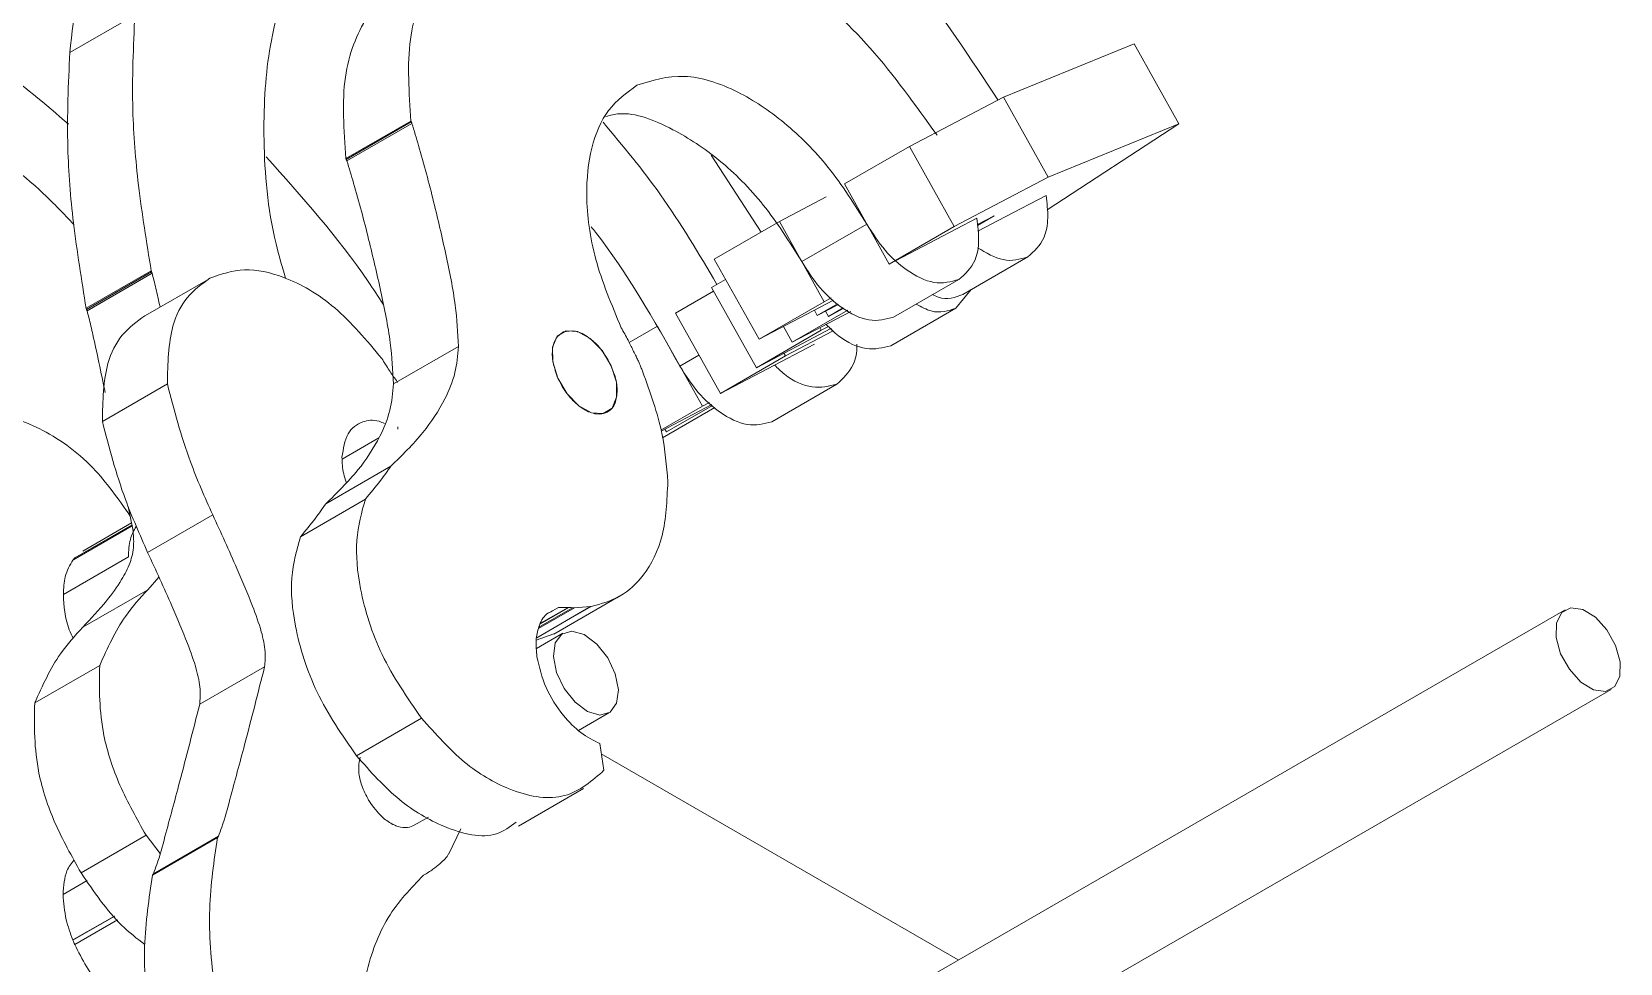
# Model space of a CAD drawing. Header units: inches. Extents: x 0 to 44.3, y 0 to 33.7.
# Drawn here: x 22.052 to 23.132, y 15.79 to 16.423 of the extents above; entities that cross this region are included whole.
import ezdxf

# ---------------------------------------------------------------- set-up
doc = ezdxf.new("R2010")
doc.units = ezdxf.units.IN
doc.header["$MEASUREMENT"] = 0

msp = doc.modelspace()

# ---------------------------------------------------------------- linework, layer by layer
at = {"color": 7, "linetype": 'Continuous', "lineweight": 15}
for p, q in [((22.0783, 16.4089), (22.1225, 16.4344)), ((22.8017, 16.4149), (22.7129, 16.3787)), ((22.8322, 16.3604), (22.8017, 16.4149)), ((22.7129, 16.3787), (22.649, 16.3451)), ((22.7434, 16.3241), (22.7129, 16.3787)), ((22.266, 16.3369), (22.3102, 16.3624)), ((22.2662, 16.3363), (22.3104, 16.3618)), ((22.2666, 16.3353), (22.3108, 16.3608)), ((22.3102, 16.3624), (22.3102, 16.3624)), ((22.7426, 16.302), (22.8322, 16.3604)), ((22.8322, 16.3604), (22.7434, 16.3241)), ((22.5482, 16.2869), (22.5143, 16.3392)), ((22.649, 16.3451), (22.6048, 16.3196)), ((22.6795, 16.2906), (22.649, 16.3451)), ((22.6353, 16.265), (22.6048, 16.3196)), ((22.7434, 16.3241), (22.6795, 16.2906)), ((22.5925, 16.3108), (22.5606, 16.2941)), ((22.7142, 16.2973), (22.7419, 16.3118)), ((22.5606, 16.2941), (22.5164, 16.2685)), ((22.5911, 16.2395), (22.5606, 16.2941)), ((22.6672, 16.2818), (22.6949, 16.2963)), ((22.6952, 16.2919), (22.7067, 16.298)), ((22.7067, 16.298), (22.6953, 16.2914)), ((22.6956, 16.2875), (22.7142, 16.2973)), ((22.5758, 16.2668), (22.62, 16.2923)), ((22.6795, 16.2906), (22.6353, 16.265)), ((22.6353, 16.265), (22.6672, 16.2818)), ((22.5469, 16.214), (22.5164, 16.2685)), ((22.6853, 16.2445), (22.7295, 16.27)), ((22.0894, 16.235), (22.1336, 16.2605)), ((22.0897, 16.2343), (22.1338, 16.2598)), ((22.09, 16.2334), (22.1342, 16.2589)), ((22.1723, 16.2547), (22.1281, 16.2292)), ((22.1336, 16.2605), (22.1336, 16.2605)), ((22.5241, 16.2547), (22.5144, 16.2491)), ((22.6383, 16.229), (22.6825, 16.2546)), ((22.5158, 16.2466), (22.49, 16.2317)), ((22.545, 16.1946), (22.5144, 16.2491)), ((22.5469, 16.214), (22.5975, 16.2406)), ((22.5959, 16.2421), (22.5911, 16.2395)), ((22.6911, 16.2479), (22.6806, 16.2351)), ((22.5205, 16.1771), (22.49, 16.2317)), ((22.5911, 16.2395), (22.5469, 16.214)), ((22.6071, 16.2338), (22.5694, 16.212)), ((22.5694, 16.212), (22.6091, 16.2329)), ((22.5864, 16.2301), (22.5844, 16.2337)), ((22.6002, 16.2381), (22.5864, 16.2301)), ((22.5864, 16.2301), (22.6007, 16.2377)), ((22.5939, 16.2295), (22.5919, 16.233)), ((22.6039, 16.2353), (22.5939, 16.2295)), ((22.5939, 16.2295), (22.6044, 16.235)), ((22.6364, 16.2096), (22.6806, 16.2351)), ((22.4777, 16.2229), (22.4585, 16.2118)), ((22.5083, 16.1684), (22.4777, 16.2229)), ((22.545, 16.1946), (22.5956, 16.2212)), ((22.5891, 16.2201), (22.545, 16.1946)), ((22.5694, 16.212), (22.5634, 16.2227)), ((22.5967, 16.2194), (22.5647, 16.2026)), ((22.5891, 16.2201), (22.5881, 16.2219)), ((22.594, 16.2226), (22.5891, 16.2201)), ((22.5967, 16.2194), (22.5957, 16.2212)), ((22.2984, 16.1836), (22.3426, 16.2091)), ((22.5205, 16.1771), (22.5844, 16.2107)), ((22.5647, 16.2026), (22.5205, 16.1771)), ((22.5647, 16.2026), (22.5637, 16.2044)), ((22.1446, 16.1836), (22.1004, 16.1581)), ((22.3011, 16.1846), (22.3003, 16.186)), ((22.5555, 16.1579), (22.5997, 16.1834)), ((22.5083, 16.1684), (22.4801, 16.1521)), ((22.4803, 16.1514), (22.5147, 16.1695)), ((22.4811, 16.1469), (22.5168, 16.1675)), ((22.5151, 16.169), (22.4838, 16.151)), ((22.5131, 16.1709), (22.5083, 16.1684)), ((22.3013, 16.1529), (22.3013, 16.1544)), ((22.2883, 16.1469), (22.2634, 16.1325)), ((22.4838, 16.151), (22.4828, 16.1527)), ((22.2523, 16.1021), (22.2965, 16.1276)), ((22.1212, 16.0847), (22.118, 16.1003)), ((22.2351, 16.0797), (22.2792, 16.1053)), ((22.1203, 16.089), (22.0872, 16.0699)), ((22.1754, 16.0945), (22.1312, 16.069)), ((22.1207, 16.0871), (22.0804, 16.0638)), ((22.1207, 16.0871), (22.0805, 16.0639)), ((22.1181, 16.066), (22.0739, 16.0404)), ((22.1313, 16.0436), (22.1388, 16.0521)), ((22.0871, 16.0181), (22.1313, 16.0436)), ((22.4073, 16.0134), (22.4515, 16.0389)), ((22.3956, 16.0108), (22.4327, 16.0322)), ((22.3957, 16.011), (22.4322, 16.0321)), ((22.3969, 16.0173), (22.4213, 16.0313)), ((22.3983, 16.0204), (22.4175, 16.0315)), ((22.3987, 16.021), (22.417, 16.0315)), ((22.4023, 16.0269), (22.4104, 16.0315)), ((22.417, 16.0315), (22.4104, 16.0315)), ((22.4322, 16.0321), (22.4213, 16.0313)), ((22.4327, 16.0322), (22.4322, 16.0321)), ((22.4327, 16.0322), (22.4327, 16.0322)), ((23.0948, 16.03), (22.5268, 15.7021)), ((22.4072, 16.0136), (22.3953, 16.0092)), ((22.4135, 16.014), (22.3955, 16.0036)), ((22.0544, 15.9666), (22.0986, 15.9921)), ((22.2107, 15.9912), (22.1666, 15.9657)), ((22.5892, 15.6659), (23.126, 15.9758)), ((22.4241, 15.9479), (22.4447, 15.9598)), ((22.2731, 15.9307), (22.3173, 15.9562)), ((22.4386, 15.939), (22.4412, 15.9208)), ((22.6822, 15.7918), (22.4395, 15.9321)), ((22.3832, 15.8829), (22.4274, 15.9084)), ((22.3124, 15.8834), (22.3221, 15.889)), ((22.0859, 15.8511), (22.1301, 15.8766)), ((22.1396, 15.8643), (22.1301, 15.8766)), ((22.1787, 15.875), (22.1345, 15.8495)), ((22.1789, 15.8753), (22.1347, 15.8498)), ((22.1793, 15.8759), (22.1351, 15.8504)), ((22.1787, 15.875), (22.1787, 15.875)), ((22.3359, 15.8641), (22.3441, 15.8811)), ((22.1086, 15.8217), (22.0803, 15.8054)), ((22.1088, 15.8215), (22.0804, 15.8052))]:
    msp.add_line(p, q, dxfattribs=at)
at = {"color": 8, "linetype": 'Continuous', "lineweight": 15}
for p, q in [((22.493, 16.1957), (22.5059, 16.2031)), ((22.1206, 16.0878), (22.0817, 16.0653)), ((22.3971, 16.0182), (22.4199, 16.0314)), ((22.09, 15.8458), (22.0737, 15.8364)), ((22.1106, 15.8192), (22.0816, 15.8024))]:
    msp.add_line(p, q, dxfattribs=at)
at = {"color": 7, "linetype": 'Continuous', "lineweight": 15, "flags": 128}
for points in [[(22.4101, 16.1874), (22.4067, 16.1985), (22.4065, 16.2086), (22.4096, 16.216), (22.4156, 16.2198), (22.4234, 16.2193), (22.4321, 16.2145), (22.4401, 16.2063), (22.4463, 16.1958), (22.4498, 16.1847), (22.45, 16.1746), (22.4469, 16.1671), (22.4409, 16.1634), (22.433, 16.1639), (22.4244, 16.1687), (22.4164, 16.1769), (22.4101, 16.1874)], [(23.1222, 15.9745), (23.1141, 15.9756), (23.1055, 15.9808), (23.0977, 15.9895), (23.0917, 16.0001), (23.0886, 16.0112), (23.0889, 16.021), (23.0924, 16.0281), (23.0986, 16.0313), (23.1067, 16.0302), (23.1153, 16.025), (23.1232, 16.0164), (23.1291, 16.0057), (23.1322, 15.9946), (23.132, 15.9848), (23.1285, 15.9777), (23.1222, 15.9745)], [(22.4365, 16.0067), (22.4439, 15.9973), (22.449, 15.9864), (22.4512, 15.9755), (22.4499, 15.9664), (22.4455, 15.9603), (22.4386, 15.9584), (22.4302, 15.9608), (22.4217, 15.9671), (22.4143, 15.9765), (22.4091, 15.9874), (22.407, 15.9983), (22.4083, 16.0075), (22.4127, 16.0135), (22.4196, 16.0154), (22.4279, 16.0131), (22.4365, 16.0067)]]:
    msp.add_lwpolyline(points, dxfattribs=at)
at = {"color": 7, "linetype": 'Continuous', "lineweight": 15}
for points, knots in [([(21.9253, 16.3164), (21.9229, 16.3475), (21.918, 16.4098), (21.9277, 16.4936), (21.9483, 16.5621), (21.9778, 16.6154), (22.0128, 16.6563), (22.0423, 16.6746), (22.0572, 16.6839)], [0, 0, 0, 0, 0.183418, 0.366867, 0.551398, 0.698097, 0.847225, 1, 1, 1, 1]), ([(22.2311, 16.6433), (22.2508, 16.6511), (22.2895, 16.6664), (22.3586, 16.6627), (22.4308, 16.6405), (22.5058, 16.599), (22.5806, 16.5389), (22.6513, 16.4642), (22.6904, 16.4052), (22.7092, 16.3767)], [0, 0, 0, 0, 0.1466, 0.288802, 0.42879, 0.567997, 0.714161, 0.862097, 1, 1, 1, 1]), ([(22.0783, 16.4089), (22.0811, 16.4351), (22.0868, 16.4878), (22.1123, 16.5469), (22.144, 16.5897), (22.1695, 16.6061), (22.1814, 16.6138)], [0, 0, 0, 0, 0.282937, 0.568571, 0.797238, 1, 1, 1, 1]), ([(22.1129, 16.5706), (22.0972, 16.5599), (22.0644, 16.5377), (22.0313, 16.4806), (22.0111, 16.409), (22.007, 16.3243), (22.016, 16.2393), (22.0338, 16.1821), (22.0412, 16.1583)], [0, 0, 0, 0, 0.163242, 0.340356, 0.514729, 0.688157, 0.870308, 1, 1, 1, 1]), ([(22.2881, 16.5311), (22.2765, 16.5232), (22.2521, 16.5067), (22.2274, 16.4646), (22.212, 16.4118), (22.2089, 16.3491), (22.2132, 16.2957), (22.2227, 16.2631), (22.225, 16.2552)], [0, 0, 0, 0, 0.175576, 0.366336, 0.554126, 0.740862, 0.936923, 1, 1, 1, 1]), ([(22.3102, 16.3624), (22.3089, 16.3817), (22.3062, 16.4193), (22.3228, 16.4611), (22.352, 16.4902), (22.3927, 16.5066), (22.4262, 16.5067), (22.443, 16.5068)], [0, 0, 0, 0, 0.190083, 0.370169, 0.552872, 0.775402, 1, 1, 1, 1]), ([(22.443, 16.5068), (22.4566, 16.5064), (22.4836, 16.5056), (22.5281, 16.4881), (22.5751, 16.4582), (22.6242, 16.4137), (22.6531, 16.3732), (22.6678, 16.3527)], [0, 0, 0, 0, 0.187705, 0.372793, 0.557254, 0.775985, 1, 1, 1, 1]), ([(22.266, 16.3369), (22.2646, 16.3563), (22.2619, 16.394), (22.2791, 16.4349), (22.2975, 16.4574), (22.3116, 16.4627), (22.3139, 16.4636)], [0, 0, 0, 0, 0.322718, 0.628465, 0.938653, 1, 1, 1, 1]), ([(22.1336, 16.2605), (22.1305, 16.28), (22.1244, 16.3171), (22.1198, 16.3759), (22.1215, 16.4131), (22.1225, 16.4344)], [0, 0, 0, 0, 0.320913, 0.611378, 1, 1, 1, 1]), ([(22.0773, 16.3602), (22.0616, 16.3739), (22.0407, 16.3922), (22.0192, 16.4044), (22.0139, 16.4075)], [0, 0, 0, 0, 0.753003, 1, 1, 1, 1]), ([(22.0894, 16.2349), (22.0863, 16.2544), (22.0802, 16.2916), (22.0756, 16.3504), (22.0773, 16.3876), (22.0783, 16.4089)], [0, 0, 0, 0, 0.320913, 0.611378, 1, 1, 1, 1]), ([(22.62, 16.2923), (22.6117, 16.3056), (22.5953, 16.3317), (22.5643, 16.3625), (22.5305, 16.3849), (22.4944, 16.3964), (22.4741, 16.39), (22.4638, 16.3867)], [0, 0, 0, 0, 0.191265, 0.376162, 0.559074, 0.775748, 1, 1, 1, 1]), ([(22.4638, 16.3867), (22.4569, 16.3817), (22.4432, 16.3718), (22.4319, 16.3451), (22.4282, 16.3107), (22.4337, 16.2681), (22.4466, 16.2374), (22.4531, 16.2218)], [0, 0, 0, 0, 0.192013, 0.377713, 0.561178, 0.777827, 1, 1, 1, 1]), ([(22.3104, 16.3618), (22.3104, 16.3619), (22.3103, 16.3621), (22.3102, 16.3624), (22.3102, 16.3624)], [0, 0, 0, 0, 0.605415, 1, 1, 1, 1]), ([(22.3108, 16.3608), (22.3107, 16.361), (22.3106, 16.3613), (22.3105, 16.3617), (22.3104, 16.3618)], [0, 0, 0, 0, 0.5602877, 1, 1, 1, 1]), ([(22.3426, 16.2091), (22.342, 16.2184), (22.3408, 16.2386), (22.334, 16.2719), (22.3256, 16.3082), (22.3178, 16.3379), (22.3123, 16.3558), (22.3108, 16.3608)], [0, 0, 0, 0, 0.192399, 0.422026, 0.654285, 0.902602, 1, 1, 1, 1]), ([(22.5182, 16.2513), (22.5059, 16.2721), (22.4826, 16.3114), (22.4543, 16.3454), (22.4409, 16.3615)], [0, 0, 0, 0, 0.530342, 1, 1, 1, 1]), ([(22.5758, 16.2668), (22.5675, 16.2801), (22.5511, 16.3062), (22.5201, 16.3371), (22.4865, 16.3589), (22.4589, 16.3696), (22.4457, 16.3663), (22.4427, 16.3655)], [0, 0, 0, 0, 0.227882, 0.448178, 0.666109, 0.924264, 1, 1, 1, 1]), ([(22.081, 16.2921), (22.0742, 16.2992), (22.0518, 16.3227), (22.0276, 16.3402), (22.0108, 16.3524)], [0, 0, 0, 0, 0.303369, 1, 1, 1, 1]), ([(22.2117, 16.338), (22.2359, 16.311), (22.2641, 16.2795), (22.2879, 16.243), (22.2912, 16.2379)], [0, 0, 0, 0, 0.858934, 1, 1, 1, 1]), ([(22.2662, 16.3363), (22.2662, 16.3364), (22.2661, 16.3366), (22.266, 16.3368), (22.266, 16.3369)], [0, 0, 0, 0, 0.6054154, 1, 1, 1, 1]), ([(22.2666, 16.3353), (22.2665, 16.3355), (22.2664, 16.3358), (22.2663, 16.3361), (22.2662, 16.3363)], [0, 0, 0, 0, 0.5602877, 1, 1, 1, 1]), ([(22.2984, 16.1836), (22.2978, 16.1928), (22.2966, 16.2131), (22.2899, 16.2464), (22.2814, 16.2827), (22.2736, 16.3124), (22.2681, 16.3303), (22.2666, 16.3353)], [0, 0, 0, 0, 0.192399, 0.422026, 0.654285, 0.902602, 1, 1, 1, 1]), ([(22.7419, 16.3118), (22.7425, 16.3066), (22.7438, 16.2961), (22.7408, 16.2799), (22.7338, 16.2738), (22.7295, 16.27)], [0, 0, 0, 0, 0.2764533, 0.5532111, 1, 1, 1, 1]), ([(22.6949, 16.2963), (22.6955, 16.2911), (22.6968, 16.2807), (22.6939, 16.2645), (22.6868, 16.2583), (22.6825, 16.2546)], [0, 0, 0, 0, 0.276453, 0.553211, 1, 1, 1, 1]), ([(22.493, 16.1957), (22.4752, 16.2273), (22.4565, 16.2604), (22.4337, 16.2892), (22.4327, 16.2904)], [0, 0, 0, 0, 0.958348, 1, 1, 1, 1]), ([(22.6825, 16.2546), (22.6771, 16.2531), (22.6666, 16.2503), (22.6481, 16.2594), (22.6318, 16.2738), (22.624, 16.2861), (22.62, 16.2923)], [0, 0, 0, 0, 0.283707, 0.557916, 0.775023, 1, 1, 1, 1]), ([(22.7295, 16.27), (22.7241, 16.2684), (22.7139, 16.2654), (22.7012, 16.2727), (22.6952, 16.2762)], [0, 0, 0, 0, 0.526378, 1, 1, 1, 1]), ([(22.6383, 16.229), (22.633, 16.2276), (22.6224, 16.2247), (22.6039, 16.2338), (22.5876, 16.2483), (22.5798, 16.2606), (22.5758, 16.2668)], [0, 0, 0, 0, 0.283707, 0.557916, 0.775023, 1, 1, 1, 1]), ([(22.1338, 16.2598), (22.1338, 16.26), (22.1337, 16.2602), (22.1336, 16.2604), (22.1336, 16.2605)], [0, 0, 0, 0, 0.604849, 1, 1, 1, 1]), ([(22.1342, 16.2589), (22.1341, 16.2591), (22.134, 16.2594), (22.1339, 16.2597), (22.1338, 16.2598)], [0, 0, 0, 0, 0.559969, 1, 1, 1, 1]), ([(22.1396, 16.2359), (22.1391, 16.2381), (22.1378, 16.2442), (22.1361, 16.2519), (22.1346, 16.2573), (22.1342, 16.2589)], [0, 0, 0, 0, 0.2942515, 0.7989138, 1, 1, 1, 1]), ([(22.1734, 16.2554), (22.168, 16.2515), (22.1573, 16.2438), (22.1454, 16.2204), (22.1449, 16.1975), (22.1446, 16.1836)], [0, 0, 0, 0, 0.29132, 0.57166, 1, 1, 1, 1]), ([(22.2904, 16.2009), (22.28, 16.2132), (22.2592, 16.238), (22.2256, 16.2571), (22.1959, 16.2635), (22.181, 16.2582), (22.1734, 16.2554)], [0, 0, 0, 0, 0.275469, 0.549644, 0.770131, 1, 1, 1, 1]), ([(22.6853, 16.2445), (22.6801, 16.2423), (22.6738, 16.2398), (22.666, 16.2437), (22.6648, 16.2443)], [0, 0, 0, 0, 0.8389168, 1, 1, 1, 1]), ([(22.0897, 16.2343), (22.0896, 16.2345), (22.0895, 16.2347), (22.0894, 16.2349), (22.0894, 16.235)], [0, 0, 0, 0, 0.604849, 1, 1, 1, 1]), ([(22.09, 16.2334), (22.0899, 16.2335), (22.0898, 16.2339), (22.0897, 16.2342), (22.0897, 16.2343)], [0, 0, 0, 0, 0.559969, 1, 1, 1, 1]), ([(22.1023, 16.1777), (22.1009, 16.1845), (22.0982, 16.1976), (22.0945, 16.2146), (22.0919, 16.2264), (22.0904, 16.2318), (22.09, 16.2334)], [0, 0, 0, 0, 0.367624, 0.709411, 0.917204, 1, 1, 1, 1]), ([(22.1292, 16.2299), (22.1238, 16.226), (22.1131, 16.2183), (22.1012, 16.1949), (22.1007, 16.172), (22.1004, 16.1581)], [0, 0, 0, 0, 0.29132, 0.57166, 1, 1, 1, 1]), ([(22.6806, 16.2351), (22.6753, 16.2333), (22.6672, 16.2305), (22.6571, 16.236), (22.6536, 16.2379)], [0, 0, 0, 0, 0.657321, 1, 1, 1, 1]), ([(22.4096, 16.1885), (22.4084, 16.1922), (22.406, 16.1995), (22.4062, 16.2086), (22.4086, 16.2152), (22.4116, 16.2174), (22.4131, 16.2186)], [0, 0, 0, 0, 0.279675, 0.554738, 0.773424, 1, 1, 1, 1]), ([(22.4131, 16.2186), (22.4132, 16.2186), (22.4134, 16.2187), (22.4136, 16.2188), (22.4137, 16.2189)], [0, 0, 0, 0, 0.5602169, 1, 1, 1, 1]), ([(22.4137, 16.2189), (22.4164, 16.2194), (22.4216, 16.2205), (22.4306, 16.2159), (22.4385, 16.2088), (22.4423, 16.2029), (22.4443, 16.1998)], [0, 0, 0, 0, 0.283259, 0.557633, 0.774898, 1, 1, 1, 1]), ([(22.4531, 16.2218), (22.4547, 16.219), (22.4575, 16.214), (22.46, 16.2088), (22.4611, 16.2066)], [0, 0, 0, 0, 0.559661, 1, 1, 1, 1]), ([(22.6364, 16.2096), (22.631, 16.2082), (22.6206, 16.2055), (22.6039, 16.2128), (22.5951, 16.2214), (22.5924, 16.2241)], [0, 0, 0, 0, 0.4141911, 0.8145143, 1, 1, 1, 1]), ([(22.2965, 16.1276), (22.304, 16.1349), (22.3178, 16.1483), (22.3322, 16.17), (22.3406, 16.1896), (22.342, 16.203), (22.3426, 16.2091)], [0, 0, 0, 0, 0.357553, 0.6511328, 0.8408525, 1, 1, 1, 1]), ([(22.6132, 16.2106), (22.6132, 16.2104), (22.6137, 16.205), (22.6107, 16.1935), (22.6039, 16.1873), (22.5997, 16.1834)], [0, 0, 0, 0, 0.01728, 0.393178, 1, 1, 1, 1]), ([(22.3003, 16.186), (22.2986, 16.1882), (22.2952, 16.193), (22.292, 16.1982), (22.2904, 16.2009)], [0, 0, 0, 0, 0.4732207, 1, 1, 1, 1]), ([(22.4443, 16.1998), (22.446, 16.1961), (22.4495, 16.1887), (22.4508, 16.1778), (22.449, 16.169), (22.4439, 16.1636), (22.4364, 16.1624), (22.4291, 16.1652), (22.4235, 16.1692), (22.4194, 16.1731), (22.4155, 16.1778), (22.4122, 16.183), (22.4105, 16.1867), (22.4096, 16.1885)], [0, 0, 0, 0, 0.119459, 0.234833, 0.350211, 0.469739, 0.589633, 0.705378, 0.763308, 0.821662, 0.881005, 0.942163, 1, 1, 1, 1]), ([(22.4611, 16.2066), (22.4617, 16.2054), (22.4628, 16.2034), (22.4637, 16.2014), (22.4641, 16.2005)], [0, 0, 0, 0, 0.562554, 1, 1, 1, 1]), ([(22.4641, 16.2005), (22.4644, 16.2), (22.4647, 16.1992), (22.4651, 16.1984), (22.4652, 16.198)], [0, 0, 0, 0, 0.561412, 1, 1, 1, 1]), ([(22.4652, 16.198), (22.4655, 16.1975), (22.4659, 16.1965), (22.4663, 16.1955), (22.4664, 16.195)], [0, 0, 0, 0, 0.560825, 1, 1, 1, 1]), ([(22.4664, 16.195), (22.4666, 16.1946), (22.467, 16.1937), (22.4674, 16.1928), (22.4675, 16.1924)], [0, 0, 0, 0, 0.561457, 1, 1, 1, 1]), ([(22.4675, 16.1924), (22.4675, 16.1924), (22.4675, 16.1924), (22.4676, 16.1923), (22.4676, 16.1922), (22.4676, 16.1922)], [0, 0, 0, 0, 0.32103, 0.593498, 1, 1, 1, 1]), ([(22.4676, 16.1922), (22.4727, 16.1779), (22.4821, 16.152), (22.4839, 16.1279), (22.4848, 16.1171)], [0, 0, 0, 0, 0.551075, 1, 1, 1, 1]), ([(22.5555, 16.1579), (22.5501, 16.1565), (22.5396, 16.1536), (22.5211, 16.1627), (22.5048, 16.1772), (22.497, 16.1894), (22.493, 16.1957)], [0, 0, 0, 0, 0.283709, 0.557915, 0.775022, 1, 1, 1, 1]), ([(22.5997, 16.1834), (22.5944, 16.1821), (22.5839, 16.1794), (22.5677, 16.1863), (22.5595, 16.1943), (22.5573, 16.1964)], [0, 0, 0, 0, 0.429324, 0.844269, 1, 1, 1, 1]), ([(22.1446, 16.1836), (22.1492, 16.1659), (22.1569, 16.1361), (22.1701, 16.1065), (22.1754, 16.0945)], [0, 0, 0, 0, 0.595222, 1, 1, 1, 1]), ([(22.2523, 16.1021), (22.2598, 16.1094), (22.2736, 16.1228), (22.288, 16.1445), (22.2964, 16.1641), (22.2978, 16.1775), (22.2984, 16.1836)], [0, 0, 0, 0, 0.357553, 0.651133, 0.840852, 1, 1, 1, 1]), ([(22.1194, 16.0937), (22.1113, 16.1053), (22.0931, 16.1311), (22.0597, 16.154), (22.0274, 16.165), (22.0107, 16.1611), (22.0021, 16.1591)], [0, 0, 0, 0, 0.233495, 0.523651, 0.756747, 1, 1, 1, 1]), ([(22.1004, 16.1581), (22.105, 16.1404), (22.1127, 16.1106), (22.1259, 16.081), (22.1312, 16.069)], [0, 0, 0, 0, 0.595222, 1, 1, 1, 1]), ([(22.2633, 16.1337), (22.2642, 16.1395), (22.2659, 16.151), (22.2762, 16.1582), (22.2856, 16.1596), (22.291, 16.1572), (22.2923, 16.1566)], [0, 0, 0, 0, 0.336753, 0.662378, 0.920181, 1, 1, 1, 1]), ([(22.2662, 16.1168), (22.2656, 16.1187), (22.2635, 16.1246), (22.2634, 16.13), (22.2633, 16.1337)], [0, 0, 0, 0, 0.317884, 1, 1, 1, 1]), ([(22.2792, 16.1053), (22.2827, 16.1094), (22.2887, 16.1166), (22.2942, 16.1243), (22.2965, 16.1276)], [0, 0, 0, 0, 0.580401, 1, 1, 1, 1]), ([(22.4848, 16.1171), (22.4842, 16.1043), (22.4831, 16.0793), (22.4701, 16.0539), (22.4532, 16.0379), (22.4395, 16.0341), (22.4327, 16.0322)], [0, 0, 0, 0, 0.288248, 0.566663, 0.783222, 1, 1, 1, 1]), ([(22.2351, 16.0797), (22.2385, 16.0839), (22.2445, 16.091), (22.25, 16.0988), (22.2523, 16.1021)], [0, 0, 0, 0, 0.580401, 1, 1, 1, 1]), ([(22.3173, 15.9562), (22.3076, 15.9703), (22.2886, 15.998), (22.275, 16.0417), (22.2716, 16.0786), (22.2767, 16.0963), (22.2792, 16.1053)], [0, 0, 0, 0, 0.285777, 0.561609, 0.778555, 1, 1, 1, 1]), ([(22.1754, 16.0945), (22.181, 16.0824), (22.1904, 16.0618), (22.2016, 16.0353), (22.2085, 16.0162), (22.2116, 16.0018), (22.211, 15.9945), (22.2107, 15.9912)], [0, 0, 0, 0, 0.348042, 0.591694, 0.757222, 0.890025, 1, 1, 1, 1]), ([(22.0871, 16.0181), (22.0926, 16.024), (22.102, 16.034), (22.1128, 16.0486), (22.1193, 16.0609), (22.1222, 16.0726), (22.1215, 16.081), (22.1212, 16.0847)], [0, 0, 0, 0, 0.341034, 0.583601, 0.751841, 0.889226, 1, 1, 1, 1]), ([(22.1234, 16.0866), (22.1218, 16.0838), (22.1187, 16.0782), (22.1183, 16.0701), (22.1181, 16.066)], [0, 0, 0, 0, 0.481998, 1, 1, 1, 1]), ([(22.2731, 15.9307), (22.2634, 15.9448), (22.2444, 15.9725), (22.2308, 16.0161), (22.2274, 16.0531), (22.2325, 16.0708), (22.2351, 16.0797)], [0, 0, 0, 0, 0.285777, 0.561609, 0.778555, 1, 1, 1, 1]), ([(22.1312, 16.069), (22.1368, 16.0569), (22.1462, 16.0363), (22.1574, 16.0098), (22.1643, 15.9907), (22.1674, 15.9763), (22.1668, 15.969), (22.1666, 15.9657)], [0, 0, 0, 0, 0.348042, 0.591694, 0.757222, 0.890025, 1, 1, 1, 1]), ([(22.0804, 16.0638), (22.0784, 16.0603), (22.0746, 16.0539), (22.0741, 16.0446), (22.0739, 16.0404)], [0, 0, 0, 0, 0.551178, 1, 1, 1, 1]), ([(22.0805, 16.0639), (22.0805, 16.0639), (22.0805, 16.0639), (22.0805, 16.0639), (22.0805, 16.0639), (22.0804, 16.0639), (22.0804, 16.0638), (22.0804, 16.0638), (22.0804, 16.0638)], [0, 0, 0, 0, 0.207301, 0.382855, 0.554847, 0.69038, 0.832281, 1, 1, 1, 1]), ([(22.0817, 16.0653), (22.0814, 16.0651), (22.081, 16.0646), (22.0807, 16.0641), (22.0805, 16.0639)], [0, 0, 0, 0, 0.552649, 1, 1, 1, 1]), ([(22.0739, 16.0404), (22.0743, 16.0325), (22.0747, 16.0226), (22.0797, 16.0124), (22.0807, 16.0105)], [0, 0, 0, 0, 0.80567, 1, 1, 1, 1]), ([(22.0986, 15.9921), (22.1039, 16.0039), (22.1128, 16.0235), (22.126, 16.0379), (22.1313, 16.0436)], [0, 0, 0, 0, 0.5983652, 1, 1, 1, 1]), ([(22.4063, 16.0292), (22.4049, 16.0285), (22.4007, 16.0266), (22.397, 16.0193), (22.3948, 16.0093), (22.3954, 16.0018), (22.3958, 15.998)], [0, 0, 0, 0, 0.158652, 0.47925, 0.735335, 1, 1, 1, 1]), ([(22.4175, 16.0315), (22.4174, 16.0315), (22.4172, 16.0315), (22.417, 16.0315), (22.417, 16.0315)], [0, 0, 0, 0, 0.5493543, 1, 1, 1, 1]), ([(22.4199, 16.0314), (22.4194, 16.0314), (22.4186, 16.0315), (22.4179, 16.0315), (22.4175, 16.0315)], [0, 0, 0, 0, 0.560701, 1, 1, 1, 1]), ([(22.4213, 16.0313), (22.421, 16.0313), (22.4206, 16.0313), (22.4201, 16.0314), (22.4199, 16.0314)], [0, 0, 0, 0, 0.5705628, 1, 1, 1, 1]), ([(22.0544, 15.9666), (22.0597, 15.9784), (22.0686, 15.998), (22.0818, 16.0124), (22.0871, 16.0181)], [0, 0, 0, 0, 0.598365, 1, 1, 1, 1]), ([(22.1301, 15.8766), (22.1238, 15.8878), (22.1114, 15.9098), (22.098, 15.9511), (22.0983, 15.9767), (22.0986, 15.9921)], [0, 0, 0, 0, 0.291652, 0.571756, 1, 1, 1, 1]), ([(22.3958, 15.998), (22.3974, 15.991), (22.4007, 15.9771), (22.4125, 15.9587), (22.4257, 15.9453), (22.4342, 15.9412), (22.4386, 15.939)], [0, 0, 0, 0, 0.283655, 0.557934, 0.775078, 1, 1, 1, 1]), ([(22.2107, 15.9912), (22.2062, 15.9735), (22.1986, 15.9433), (22.1887, 15.9071), (22.1831, 15.886), (22.1801, 15.878), (22.1793, 15.8759)], [0, 0, 0, 0, 0.455189, 0.77407, 0.941972, 1, 1, 1, 1]), ([(22.0859, 15.8511), (22.0796, 15.8623), (22.0672, 15.8843), (22.0538, 15.9256), (22.0541, 15.9511), (22.0544, 15.9666)], [0, 0, 0, 0, 0.291652, 0.571756, 1, 1, 1, 1]), ([(22.1666, 15.9657), (22.162, 15.9479), (22.1544, 15.9178), (22.1445, 15.8816), (22.1389, 15.8605), (22.1359, 15.8525), (22.1351, 15.8504)], [0, 0, 0, 0, 0.455189, 0.77407, 0.941972, 1, 1, 1, 1]), ([(22.4402, 15.9196), (22.4318, 15.9125), (22.4151, 15.8986), (22.3797, 15.9048), (22.3457, 15.9245), (22.3269, 15.9455), (22.3173, 15.9562)], [0, 0, 0, 0, 0.283181, 0.5575, 0.774813, 1, 1, 1, 1]), ([(22.3817, 15.8855), (22.3775, 15.8824), (22.3649, 15.8729), (22.3353, 15.8797), (22.3015, 15.8989), (22.2827, 15.9199), (22.2731, 15.9307)], [0, 0, 0, 0, 0.1598017, 0.4813362, 0.736054, 1, 1, 1, 1]), ([(22.2756, 15.9298), (22.275, 15.9267), (22.274, 15.9209), (22.2764, 15.9102), (22.2797, 15.9038), (22.2814, 15.9005)], [0, 0, 0, 0, 0.373786, 0.681291, 1, 1, 1, 1]), ([(22.4412, 15.9208), (22.441, 15.9206), (22.4407, 15.9202), (22.4404, 15.9198), (22.4402, 15.9196)], [0, 0, 0, 0, 0.560538, 1, 1, 1, 1]), ([(22.2814, 15.9005), (22.2815, 15.9003), (22.2817, 15.9), (22.2819, 15.8997), (22.282, 15.8995)], [0, 0, 0, 0, 0.560189, 1, 1, 1, 1]), ([(22.282, 15.8995), (22.2847, 15.8958), (22.2894, 15.8893), (22.295, 15.8857), (22.2975, 15.8842)], [0, 0, 0, 0, 0.566952, 1, 1, 1, 1]), ([(22.2975, 15.8842), (22.2976, 15.8841), (22.2979, 15.884), (22.2982, 15.8839), (22.2983, 15.8839)], [0, 0, 0, 0, 0.560299, 1, 1, 1, 1]), ([(22.2983, 15.8839), (22.2988, 15.8836), (22.2999, 15.8831), (22.3009, 15.8827), (22.3014, 15.8826)], [0, 0, 0, 0, 0.559775, 1, 1, 1, 1]), ([(22.1787, 15.875), (22.1763, 15.8592), (22.1715, 15.8277), (22.1762, 15.7636), (22.1885, 15.7153), (22.196, 15.6859)], [0, 0, 0, 0, 0.285555, 0.567182, 1, 1, 1, 1]), ([(22.1789, 15.8753), (22.1789, 15.8753), (22.1788, 15.8751), (22.1787, 15.875), (22.1787, 15.875)], [0, 0, 0, 0, 0.605982, 1, 1, 1, 1]), ([(22.1793, 15.8759), (22.1792, 15.8758), (22.1791, 15.8756), (22.179, 15.8754), (22.1789, 15.8753)], [0, 0, 0, 0, 0.560613, 1, 1, 1, 1]), ([(22.3014, 15.8826), (22.3036, 15.8821), (22.3078, 15.8812), (22.311, 15.8828), (22.3124, 15.8834)], [0, 0, 0, 0, 0.5507471, 1, 1, 1, 1]), ([(22.3297, 15.8573), (22.331, 15.8584), (22.3333, 15.8602), (22.3351, 15.8628), (22.3358, 15.864)], [0, 0, 0, 0, 0.566495, 1, 1, 1, 1]), ([(22.3358, 15.864), (22.3358, 15.864), (22.3358, 15.864), (22.3359, 15.864), (22.3359, 15.8641), (22.3359, 15.8641)], [0, 0, 0, 0, 0.3219171, 0.5946785, 1, 1, 1, 1]), ([(22.0813, 15.86), (22.0794, 15.8576), (22.0748, 15.8519), (22.0741, 15.8422), (22.0737, 15.8364)], [0, 0, 0, 0, 0.404738, 1, 1, 1, 1]), ([(22.3188, 15.8495), (22.321, 15.8508), (22.3248, 15.853), (22.3282, 15.856), (22.3297, 15.8573)], [0, 0, 0, 0, 0.559817, 1, 1, 1, 1]), ([(22.1293, 15.8023), (22.1239, 15.8064), (22.1078, 15.8188), (22.0947, 15.8382), (22.0859, 15.8511)], [0, 0, 0, 0, 0.332623, 1, 1, 1, 1]), ([(22.1345, 15.8495), (22.1321, 15.8336), (22.1273, 15.8022), (22.132, 15.7381), (22.1443, 15.6897), (22.1518, 15.6604)], [0, 0, 0, 0, 0.285555, 0.567182, 1, 1, 1, 1]), ([(22.1347, 15.8498), (22.1347, 15.8498), (22.1346, 15.8496), (22.1345, 15.8495), (22.1345, 15.8495)], [0, 0, 0, 0, 0.605982, 1, 1, 1, 1]), ([(22.1351, 15.8504), (22.135, 15.8503), (22.1349, 15.8501), (22.1348, 15.8499), (22.1347, 15.8498)], [0, 0, 0, 0, 0.560613, 1, 1, 1, 1]), ([(22.3357, 15.5278), (22.323, 15.5516), (22.2979, 15.5984), (22.2776, 15.671), (22.2718, 15.7332), (22.2783, 15.7833), (22.293, 15.8229), (22.3101, 15.8405), (22.3188, 15.8495)], [0, 0, 0, 0, 0.191634, 0.376929, 0.560052, 0.704332, 0.850296, 1, 1, 1, 1]), ([(22.0737, 15.8364), (22.0741, 15.8307), (22.0748, 15.8208), (22.0786, 15.81), (22.0803, 15.8054)], [0, 0, 0, 0, 0.567344, 1, 1, 1, 1]), ([(22.0803, 15.8054), (22.0803, 15.8053), (22.0804, 15.8053), (22.0804, 15.8052), (22.0804, 15.8052)], [0, 0, 0, 0, 0.555441, 1, 1, 1, 1]), ([(22.0804, 15.8052), (22.0806, 15.8046), (22.081, 15.8037), (22.0814, 15.8028), (22.0816, 15.8024)], [0, 0, 0, 0, 0.566749, 1, 1, 1, 1]), ([(22.0816, 15.8024), (22.0841, 15.7973), (22.0892, 15.787), (22.1018, 15.7702), (22.1126, 15.7624), (22.1192, 15.7576)], [0, 0, 0, 0, 0.27516, 0.55204, 1, 1, 1, 1])]:
    msp.add_open_spline(points, degree=3, knots=knots, dxfattribs=at)

doc.saveas('drawing.dxf')
